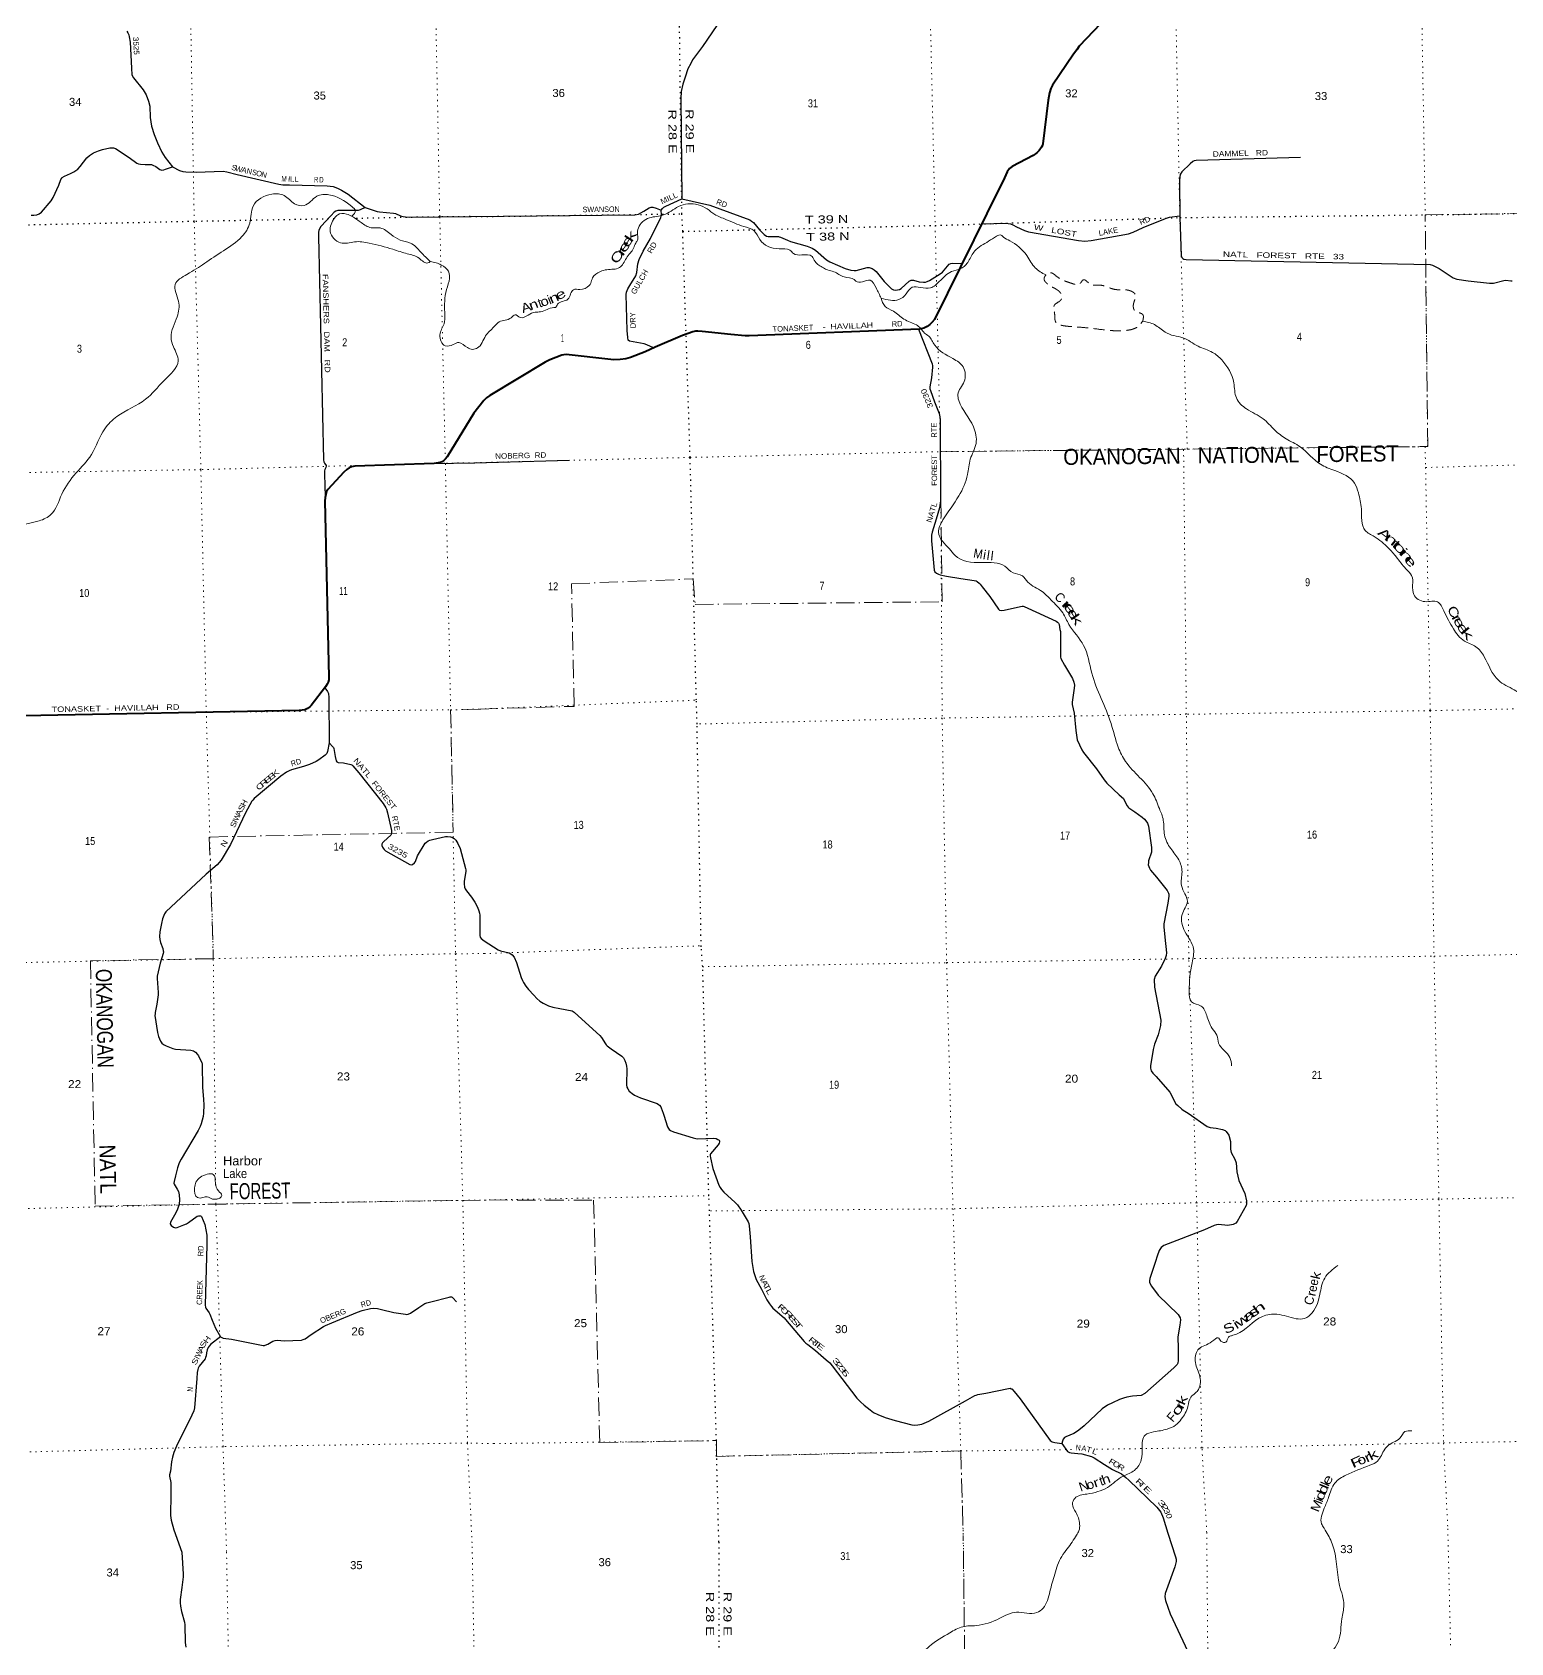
# Model space of a CAD drawing. Header units: feet. Extents: x 242557 to 489137, y 368785 to 557307.
# Drawn here: x 416094 to 448421, y 461478 to 496700 of the extents above; entities that cross this region are included whole.
import ezdxf
from ezdxf.enums import TextEntityAlignment as Align

# ---------------------------------------------------------------- set-up
doc = ezdxf.new("R2010")
doc.units = ezdxf.units.FT
doc.header["$LTSCALE"] = 80
for name, pattern in [('DOT_DASHED', [7.7, 5, -1.2, 0.3, -1.2]), ('DOTTED', [1.5, 0.3, -1.2]), ('MEDIUM_DASHED', [4.5, 3, -1.5])]:
    doc.linetypes.add(name, pattern=pattern)
for name, color, linetype, lineweight in [('26', 7, 'Continuous', 40), ('27', 7, 'Continuous', 25), ('29', 7, 'Continuous', 25), ('30', 7, 'Continuous', 35), ('39', 7, 'Continuous', 13), ('41', 7, 'Continuous', 13), ('44', 7, 'DOT_DASHED', 13), ('6', 7, 'DOTTED', 25), ('7', 7, 'DOTTED', 13)]:
    doc.layers.add(name, color=color, linetype=linetype, lineweight=lineweight)

msp = doc.modelspace()

# ---------------------------------------------------------------- linework, layer by layer
at = {"layer": '26'}
for points in [[(439603.43, 497046.3), (438987.74, 496393.99), (438930.52, 496316.42), (438863.85, 496217.81), (438404.08, 495542.06), (438366.5, 495469.88), (438334.57, 495372.95), (438305.2, 495216.7), (438189.95, 494258.09), (438179.49, 494219.37), (438161.68, 494183.73), (438111.87, 494115.11), (438057.78, 494061.95), (437978.65, 494005.49), (437516.77, 493764.48), (437464.07, 493720.36), (437411.92, 493649.32), (437322.83, 493447.49), (437252.97, 493307.65)], [(437252.97, 493307.65), (435819.51, 490414.39), (435763.11, 490352.01), (435718.58, 490304.49), (435662.4, 490262.45), (435585, 490224.29), (435491.79, 490208.77), (431771.94, 490056.46), (431678.51, 490060.05), (431367.03, 490088.72), (430743.84, 490158.19), (430646.87, 490163.4), (430593.44, 490160.43), (430536.14, 490144.27), (430313.43, 490069.42), (429710.56, 489809.64), (429492.38, 489708.58), (429175.64, 489587.52), (429072.08, 489558.94), (428950.38, 489540.92), (428813.82, 489535.18), (428675.65, 489548.02), (427834.21, 489645.08), (427769.2, 489648.71), (427718.44, 489645.08), (427670.94, 489636.17), (427542.19, 489587.92), (427409.71, 489535.18), (427309.92, 489484.58), (426096.02, 488754.58), (426029.35, 488706.46), (425970.8, 488649.15), (425753.09, 488371.41)], [(425753.09, 488371.41), (425167.58, 487412.89), (425132.61, 487370.87), (425091.37, 487334.46), (425050.53, 487307.39), (425012.98, 487293.06), (424971.61, 487284.35), (424881.41, 487271.41), (423146.83, 487208.48), (423078.4, 487198.29), (423026.11, 487174.97), (422971.71, 487137.29), (422908.07, 487076.76), (422558.79, 486701.28), (422529.7, 486653.62), (422512.28, 486592.61), (422497.04, 486525.07), (422492.83, 486441.75), (422580.37, 482599.44), (422580.87, 482534.79), (422567.81, 482489.04), (422543.86, 482441.11), (422507.88, 482386.37), (422193.3, 481979.22), (422167.34, 481946.24), (422114.91, 481907.33), (422053.95, 481883.36), (421995.16, 481872.47), (421932.07, 481867.15), (415906.16, 481747.19)]]:
    msp.add_lwpolyline(points, dxfattribs=at)
at = {"layer": '29'}
for p, q in [((424839.93, 487265.46), (425773.99, 487286.03)), ((425773.99, 487286.03), (427841.43, 487339.03))]:
    msp.add_line(p, q, dxfattribs=at)
for points in [[(418161.43, 496725.29), (418185.39, 496688.73), (418204.03, 496644.77), (418216.16, 496598.73), (418232.38, 496485.46), (418262.32, 495913.52), (418275.04, 495766.11), (418305.11, 495700.08), (418516.62, 495442.29), (418582.72, 495330.33), (418639.09, 495188.34), (418663.19, 495084.02), (418674.68, 494833.07), (418705.79, 494645.87), (418759.11, 494462.83), (418833.6, 494281.15), (418928.73, 494078.52), (418999.28, 493959.05), (419159.71, 493758.48)], [(431060.96, 496843.3), (430747.72, 496384.07), (430530.66, 496096.05), (430491.86, 496016.98), (430431.26, 495897.12), (430368.65, 495713.1), (430317.65, 495560.82), (430285.95, 495405.93), (430273.97, 495249.85), (430298.55, 493056.27)], [(416074.04, 492702.02), (416126.08, 492696.71), (416194.72, 492703.82), (416244.42, 492727.5), (416297.13, 492766.27), (416508.36, 493014.38), (416552.11, 493083.94), (416679.24, 493356.59), (416722.52, 493477.09), (416739.09, 493509.06), (416752.62, 493524.36), (416798.26, 493555.24), (416934.88, 493607.84), (417006.54, 493647.61), (417089.38, 493702.08), (417146.04, 493760.83), (417285.69, 493950.49), (417345, 494006.41), (417432.57, 494063.25), (417541.22, 494108.64), (417633.75, 494131.94), (417789.96, 494169.83), (417832.56, 494174.57), (417871.54, 494169.5), (417915.4, 494153.25), (418211.41, 493961.46), (418381.78, 493836.2), (418414.79, 493822.86), (418459.76, 493815.76), (418564.26, 493810.4), (418677.5, 493809.18), (418703.54, 493803.91), (418731.95, 493794.44), (418793.76, 493759.46), (418883.42, 493699.71), (418928.39, 493685.5), (418971.14, 493686.99), (419009.24, 493702.11), (419159.71, 493758.48)], [(443820.67, 493956.59), (441543.48, 493895.83), (441500.64, 493886.46), (441472.23, 493872.25), (441410.95, 493824.54), (441230.82, 493644.89), (441195.73, 493589.78), (441183.49, 493540.68), (441177.43, 493451.8), (441185.56, 492657.31), (441214.57, 491806.96), (441230.82, 491771.54), (441249.75, 491752.59), (441273.42, 491738.38), (441324.86, 491732.11), (446657.37, 491619.22), (446712.27, 491603.38), (446852.84, 491529.76), (447161.96, 491328.66), (447238.42, 491300.16), (447485.77, 491262.27), (447952.46, 491210.24), (447997.43, 491209.06), (448044.85, 491212), (448269.61, 491268.27), (448313.07, 491273.68), (448420.44, 491263.54), (448454.22, 491265.9)], [(419159.71, 493758.48), (419316.55, 493677.2), (419384.18, 493656.83), (419453.82, 493644.05), (419677.68, 493639.87), (420265.64, 493659.44), (420346.69, 493648.47), (420578.45, 493585.45), (421488.49, 493375.45), (421574.48, 493364.59), (421719.3, 493358.95), (422542.5, 493341.05), (422675.05, 493325.51), (422772, 493290.11), (422859.66, 493242.62), (422999.16, 493156.15), (423375.04, 492868.06)], [(423375.04, 492868.06), (423266.97, 492814.77), (423219.42, 492803.29), (423063.09, 492799.56), (422842.63, 492804.18), (422776.83, 492803.29), (422729.72, 492789.22), (422696.36, 492767.76), (422628.57, 492693.61), (422405.24, 492450.4), (422373.76, 492401.91), (422362.63, 492365.14), (422355.53, 492329.61), (422354.94, 492235.5), (422465.3, 487351.16), (422471.52, 487307.49), (422487.04, 487276.83), (422518.86, 487226.96), (422521.23, 487208.02), (422511.26, 487180.3), (422489.91, 487137.27), (422483.36, 487108.54), (422483.9, 487035.93), (422496.44, 486537.12)], [(423375.04, 492868.06), (423639.64, 492781.58), (423690.43, 492768.95), (423996.23, 492743.93), (424038.35, 492733.42), (424149.07, 492685.01), (424201.66, 492667.11), (424253.73, 492660), (424337.74, 492653.3), (425670.37, 492666.19)], [(425670.37, 492666.19), (429267.62, 492705.06), (429347.31, 492721.22), (429464.73, 492787.68), (429583.99, 492858.59), (429624.16, 492873.97), (429661.78, 492874.35), (429735.46, 492853.85), (429846.86, 492804.94)], [(429678.84, 489795.97), (429531.92, 489862.68), (429470.94, 489881.29), (429150.44, 489942.1), (429124.84, 489966.89), (429116.95, 490022.43), (429098.62, 490175.92), (429077.5, 490961.58), (429088.94, 491013.69), (429115.37, 491084.73), (429163.73, 491162.84), (429292.34, 491369.67), (429314.18, 491444.71), (429333.14, 491635.58), (429361.51, 491728.91), (429454.72, 491911.09), (429610.72, 492185.23), (429834.88, 492648.87), (429849.06, 492707.02), (429846.86, 492804.94)], [(429846.86, 492804.94), (429875.04, 492845.55), (429905.81, 492873.97), (429946.74, 492895.87), (430298.55, 493056.27)], [(430298.55, 493056.27), (430911.52, 492913.89), (431780.3, 492595.7), (431822.7, 492568.62), (431860.77, 492536.49), (431995.29, 492379.56), (432095.08, 492277.17), (432147.15, 492239.27), (432185.54, 492229.29), (432408.08, 492229.39), (432426.43, 492226.25), (432454.83, 492217.96), (432607.45, 492150.13), (432672.57, 492123.23), (433040.19, 492020.59), (433143.56, 491978.76), (433221.5, 491930.87), (433461.11, 491722.82), (433531.72, 491679.17), (433866.38, 491532.04), (433988.5, 491499.18), (434064.24, 491487.34), (434105.72, 491487.93), (434348.25, 491556.02), (434396.13, 491554.08), (434457.13, 491534.7), (434502.09, 491503.91), (434543.03, 491465.74), (434722.11, 491246.45), (434878.41, 491090.65), (434924.89, 491068.07), (434965.98, 491059.86), (435015.68, 491064.59), (435053.55, 491076.44), (435092.42, 491095.49), (435266.56, 491254.06), (435314.5, 491273.71), (435363.6, 491274.19), (435488.95, 491240.53), (435581.34, 491233.93), (435626.31, 491236.3), (435662.84, 491247.83), (435709.15, 491267.09), (435948.19, 491418.66), (435993.8, 491452.37), (436142.27, 491624.71), (436179.27, 491644.07), (436215.64, 491648.39), (436425.89, 491638.3)], [(436858.37, 492505.84), (437377.97, 492520.38), (437430.49, 492519.26), (437482.19, 492510.41), (437533.93, 492489.14), (437610.55, 492446.01), (437789.73, 492364.35), (437879.47, 492332.83), (438966.25, 492141.42), (439105.46, 492129.15), (439245.43, 492142.59), (440066.37, 492292.57), (440163.42, 492323.69), (440386.54, 492427.04), (440871.07, 492628.87), (440957.93, 492654.28), (441185.25, 492687.25)], [(435468.18, 490204.84), (435768.28, 489447.05), (435780.13, 489403.24), (435780.03, 489375.77), (435757.05, 489138.53), (435720.95, 488944.96), (435720.96, 488903.52), (435730.53, 488864.79), (435818.92, 488619.51), (435925.75, 488358.38), (435941.07, 488288.95), (435947.76, 488231.28), (435955.26, 486451.14), (435931.59, 486294.83), (435858.9, 486047.71), (435771.76, 485768.79), (435756.45, 485698.01), (435756.27, 485574.2), (435811.72, 484935.64), (435829.82, 484901.07), (435865.32, 484871.47), (435907.93, 484844.23), (435944.69, 484830.85), (436082.62, 484805.09), (436396.75, 484756.61)], [(436396.75, 484756.61), (436690.87, 484711.21), (436731.57, 484699.77), (436752.87, 484685.56), (436797.84, 484650.03), (436816.78, 484627.53), (436866.47, 484574.24), (437031.66, 484357.3), (437219.61, 484081.49), (437242.8, 484061.5), (437278.3, 484054.39), (437343.36, 484057.49), (437700.28, 484141.07), (437739.83, 484145.58), (437761.13, 484145.58), (437784.8, 484138.47), (437860.58, 484107.64), (438483, 483819.93), (438510.25, 483799.98), (438532.7, 483774.94), (438544.54, 483744.15), (438565.07, 483641.1), (438572.94, 483597.31), (438575.32, 483031.29), (438582.04, 483005.87), (438665.07, 482855.62), (438834.96, 482569.36), (438868.81, 482488.94), (438880.64, 482422.62), (438878.38, 482357.65), (438833.31, 482044.88), (438834.84, 481998.58), (438873.88, 481811.08), (438913.61, 481429.28), (438940.71, 481227.38), (439039.24, 481007.54), (439076.08, 480950.6), (439364.33, 480591.66), (439531.61, 480347.85), (439588.34, 480280.46), (439859.88, 480025.49)], [(422491.03, 482360.73), (422549.09, 482284.02), (422568.59, 482236.82), (422576.16, 482147.09), (422588.42, 481155.81)], [(422588.42, 481155.81), (422552.02, 480967.97), (422534.47, 480927.82), (422523.62, 480913.5), (422497.59, 480887.45), (422360.31, 480787.97), (422301.54, 480752.02), (422154.4, 480688.5), (422022.74, 480643.88), (421761.51, 480566.53), (421709.44, 480545.22), (421655, 480514.43), (421531.87, 480427.24), (420949.69, 479940.1), (420916.56, 479906.94), (420894.11, 479881.12), (420753.82, 479624.67), (420432.42, 478932.65), (420227.8, 478594.86), (420138.24, 478490.23), (419899.83, 478285.96), (419018.36, 477466.32), (418987.63, 477419.33), (418944.98, 477310), (418921.23, 477207.21), (418885.81, 477023.43), (418878.54, 476922.84), (418881.08, 476857.64), (418895.39, 476791.72), (418949.72, 476658.7), (418959.7, 476613.22), (418961.55, 476590.01), (418956.82, 476549.75), (418894.58, 476338.41), (418826.66, 476058.91), (418822.5, 476008.78), (418847.96, 475696.55), (418848.16, 475645.16), (418821.96, 475444.17), (418781.69, 475263.13), (418779.32, 475234.71), (418778.53, 475196.2), (418832.73, 474821.15), (418857.43, 474738.53), (418902.4, 474634.32), (418930.8, 474591.69), (418961.34, 474563.31), (419023.11, 474532.48), (419172.22, 474473.27), (419226.31, 474458.63), (419564.31, 474440.75), (419617.18, 474424.71), (419664.52, 474391.56), (419704.76, 474346.56), (419726.6, 474315.29), (419801.8, 474164.19), (419806.53, 474145.24), (419811.62, 474113.03), (419817.54, 473627.5), (419841.2, 473360.97), (419844.39, 473240.52), (419842.03, 473062.89), (419830.66, 472988.36), (419787.59, 472828.42), (419766.29, 472771.58), (419723.68, 472684.16), (419347.36, 472055.14), (419309.71, 471971.63), (419271.62, 471865.67), (419228.63, 471686.29), (419198.25, 471567.25), (419193.52, 471529.35), (419197.93, 471507.44), (419264.8, 471401.86), (419290.56, 471344.62), (419305.89, 471271.35), (419314.22, 471162.25), (419308.02, 471069.04), (419273.99, 470960.94), (419237.11, 470879.07), (419119.94, 470677.83), (419110.67, 470637.65), (419129.48, 470607.24), (419181.68, 470568.97), (419226.65, 470554.76), (419263.88, 470560), (419407.59, 470617.24)], [(422588.42, 481155.81), (422670.4, 481075.2), (422679.87, 481056.25), (422690.01, 481032.88), (422715.8, 480859.49), (422736.68, 480767.31), (422756.56, 480745.16), (422781.65, 480731.78), (422902.67, 480718.45), (423060.93, 480686.78), (423084.6, 480674.94), (423106.11, 480656.75), (423232.53, 480506.11), (423768.02, 479829.41), (423823.05, 479740.61), (423839.62, 479705.08), (423865.12, 479629.47), (423945.92, 479238.9), (423948.5, 479182.86), (423941.4, 479156.81), (423931.7, 479143.43), (423780.91, 479004.09), (423754.42, 478974.44), (423739.68, 478944.37), (423740.21, 478910.49), (423749.68, 478877.34), (423763.88, 478853.65), (423788.61, 478826.2), (423818.32, 478799.18), (424353.33, 478498.3), (424379.26, 478492.48), (424410.03, 478501.95), (424453.62, 478537.23), (424471.57, 478563.53), (424521.27, 478688.66), (424687.5, 478961.96), (424717.72, 478989.84), (424753.22, 479013.52), (424786.36, 479027.73), (424849.52, 479046.95), (425127.18, 479109.45), (425173.68, 479111.7), (425238.42, 479105.89), (425281.03, 479091.68), (425321.26, 479068), (425355.22, 479033.26), (425401.74, 478955.51), (425450.01, 478847.43), (425569.78, 478409.59), (425572.15, 478383.54), (425571.4, 478350.62), (425536.65, 478127.75), (425536.55, 478078.58), (425548.48, 478004.6), (425562.68, 477969.07), (425592.37, 477920.11), (425700.27, 477785.19), (425773.33, 477671.84), (425826.16, 477561.69), (425858.54, 477484.74), (425872.74, 477437.37), (425878.27, 477386.93), (425877.47, 476947.11), (425888.11, 476907.57), (425910.61, 476878.42), (425975.33, 476832.35)], [(439859.88, 480025.49), (439952.82, 479938.23), (439970.69, 479908.74), (440035.66, 479784.29), (440052.23, 479755.87), (440070.21, 479736.54), (440200.87, 479651.94), (440360.33, 479533.48), (440411.98, 479487.06), (440442.74, 479451.54), (440475.88, 479399.44), (440496.59, 479337.67), (440565.82, 478873.66), (440566.78, 478802.62), (440563.45, 478765.91), (440501.92, 478578.81), (440497.59, 478542.25), (440494.82, 478493.55), (440504.28, 478458.03), (440518.48, 478420.13), (440546.48, 478373.14), (440674.03, 478221.7), (440909, 477926.34), (440935.04, 477873.05), (440942.14, 477846.99), (440942.14, 477807.92), (440922.78, 477649.5), (440833.27, 477202.81), (440832.82, 477137.76), (440860.28, 476909.56), (440890.08, 476569.28), (440886.08, 476511.31), (440866.41, 476441.39), (440782.11, 476278.63), (440643.93, 476057.72), (440622.37, 475982.16), (440630.73, 475818.37), (440767, 475093.8), (440759.8, 474978.78), (440708.02, 474775.41), (440633.99, 474571.63), (440601.33, 474454.35), (440544.52, 474094.37), (440544.52, 474042.26), (440557.16, 473989.29), (440591.86, 473938.06), (440666.13, 473863.82), (440964.33, 473517.21), (441098.35, 473267.81), (441140.95, 473225.18), (441230.89, 473149.4), (441259.3, 473123.35), (441369.31, 473057.22), (441784.72, 472768.1), (441849.09, 472746.39), (441976.71, 472734.61), (442116.07, 472704.15), (442177.61, 472680.47), (442200.33, 472657.82), (442258.08, 472581), (442290.32, 472442.93), (442291.22, 472273.11), (442309.9, 472200.41), (442390.87, 472052.15), (442414.29, 471974.7), (442431.12, 471777.63), (442474.23, 471588.18), (442605.64, 471305.25), (442641.5, 471143.42), (442646.23, 471077.1), (442637.69, 471038.67), (442436.22, 470688.8), (442409.55, 470655.54), (442348.02, 470622.38), (442237.14, 470602.1), (442030.87, 470622.38), (441988.26, 470620.01), (441937.71, 470602.57), (441726.58, 470509.57), (440838, 470165.29), (440779.11, 470121.47), (440733.86, 470056.34), (440690.67, 469935.63), (440650.33, 469814.22)], [(425975.33, 476832.35), (426282.25, 476629.77), (426332.41, 476607.77), (426523.66, 476564.64), (426559.16, 476546.88), (426588.52, 476521.47), (426627.8, 476474.64), (426681.92, 476353.2), (426783.58, 476027.21), (426810.05, 475960.71), (426833.72, 475918.08), (426890.03, 475839.23)], [(426890.03, 475839.23), (426943.02, 475765.04), (427058.55, 475638.62), (427125.83, 475568.07), (427193.48, 475510.73), (427266.83, 475463.36), (427382.82, 475406.52), (427475.11, 475378.1), (427628.58, 475350.77), (427898.43, 475295.1), (427920.08, 475284.56), (427943.74, 475269.15), (428029.41, 475188.25), (428506.84, 474755.93), (428540.17, 474713.77), (428628.74, 474574.02), (428641.96, 474556.29), (428663.24, 474536.15), (428753.65, 474467.05), (428988.56, 474305.47), (429008.83, 474285.12), (429020.63, 474269.7), (429052.59, 474211.54), (429075.06, 474151.28), (429086.93, 474086.18), (429091.52, 474032.13), (429086.32, 473679.85), (429094, 473630.25), (429112.93, 473588.8), (429148.47, 473542.65), (429172.14, 473516.6), (429210.01, 473490.55), (429259.67, 473456.17), (429395.78, 473396.2), (429755.64, 473269.33), (429789.87, 473250.16), (429808.77, 473233.55), (429835.51, 473199.98), (429846.68, 473179.11), (429886.01, 473061.27), (429900.7, 473017.52)], [(429900.7, 473017.52), (429987.33, 472759.56), (430002.89, 472725.57), (430021.83, 472699.52), (430047.86, 472678.21), (430112.24, 472652.59), (430545, 472521.02), (430606.43, 472505.32), (430646.61, 472501.73), (430996.29, 472511.24), (431049.02, 472504.14), (431085.66, 472486.59), (431098.73, 472478.08), (431110.5, 472468.57), (431117.66, 472452.03), (431119.97, 472435.41), (431112.93, 472404.67), (431089.29, 472371.29), (430926.18, 472171.91), (430916.48, 472158.36), (430914.12, 472144.15), (430916.43, 472127.53), (430927.37, 472086.93), (430977.17, 471853.07), (431103.69, 471485.04), (431131.87, 471434.83), (431162.57, 471390.97), (431217.14, 471329.28), (431465.52, 471106.77), (431512.3, 471055.48), (431594.9, 470935.58), (431744.8, 470685.2), (431759.08, 470648.55), (431767.58, 470594.72), (431789.12, 470356.29), (431824.98, 469816.55), (431863.13, 469598.13), (431921.51, 469423.66), (432035.78, 469209.23), (432156.61, 468979.99), (432213.41, 468889.99), (432258.48, 468830.85), (432289.16, 468797.63), (432532.13, 468580.93), (432566.16, 468546.64), (432973.26, 468069.42), (433011.13, 468033.9), (433051.26, 467999.49), (433217.74, 467873.19), (433455.31, 467667.13), (433529.36, 467599.23), (433586.27, 467533), (434126.55, 466829.57), (434204.01, 466744.35), (434281.99, 466673.2), (434414.53, 466573.73), (434490.39, 466516.99), (434580.21, 466467.16), (434741.28, 466405.67), (434958.9, 466339.27), (435323.38, 466242.16), (435389.65, 466239.79), (435453.82, 466243.12), (435541.12, 466258.74), (435593.33, 466278.97), (435695.1, 466326.33), (436500.46, 466772.73), (436703.25, 466883.79), (436729.39, 466893.56), (436767.12, 466905.29), (436943.26, 466936.85), (437439.49, 467041.25), (437477.16, 467042.66), (437498.6, 467034.49), (437510.29, 467028.45), (437559.78, 466974.68), (437697.56, 466815.33), (438349.59, 465904.56), (438374.32, 465884.65), (438395.47, 465872.69), (438451.4, 465857.88), (438605.48, 465834.45)], [(419407.59, 470617.24), (419464.41, 470639.88), (419510.67, 470666.07), (419697.65, 470805.81), (419727.61, 470818.46), (419773.39, 470817.65), (419789.96, 470808.18), (419798.79, 470797.98), (419867.06, 470623.62), (419912.25, 470392.03), (419915.4, 470348.71), (419910.47, 470183.55), (419877.53, 468859), (419879.89, 468819.92), (419890.41, 468796.86), (419961.31, 468691.37), (419979.3, 468663.6), (420027.27, 468531.13), (420103.55, 468361.02), (420208.52, 468171.4)], [(440650.33, 469814.22), (440527.59, 469444.8), (440520.85, 469390.85), (440525.58, 469357.69), (440564.32, 469277.49), (440714.74, 469081.94), (441147.5, 468660.93), (441191.1, 468580.79), (441197.75, 468540.61), (441185.19, 468424.83), (441144.26, 468169.03), (441149.81, 467916.13), (441151.49, 467651.02), (441140.95, 467593.27), (441126.75, 467564.85), (441054.59, 467491.33), (440416.71, 466932.51), (440336.76, 466884.88), (440148.83, 466869.23), (440023.83, 466847.25), (439950.45, 466827.12), (439862.88, 466795.15), (439713.82, 466727.51), (439607.27, 466676.73), (439487.04, 466595.76), (439093.71, 466222.06), (438977.7, 466127.28), (438928, 466090.56), (438867.39, 466057.94), (438693.69, 465985.18), (438665.29, 465967.41), (438636.46, 465934.2), (438617.95, 465890.44), (438605.48, 465834.45)], [(420208.52, 468171.4), (420271.91, 468136.55), (420454.27, 468116.82), (421146.51, 467978.28), (421169.85, 467979.19), (421186.42, 467983.93), (421242.92, 468009.02), (421354.46, 468071.56), (421407.04, 468090.01), (421456.24, 468095.24), (421605.32, 468082.82), (421981.04, 468098.27), (422019.55, 468108.26), (422059.78, 468127.21), (422194.88, 468218.95), (422462.16, 468395.61), (422504.75, 468416.16), (422644.47, 468477.06), (423203.75, 468709.57), (423307.1, 468745.35), (423489.23, 468787.52), (423562.72, 468795.09), (423640.83, 468787.98), (423732.25, 468767.28), (424000.48, 468701.13), (424253.85, 468661.28), (424286.98, 468660.09), (424315.38, 468666), (424366.67, 468688.01), (424550.08, 468814), (424681.83, 468896.21), (424720.11, 468912.31), (424808.34, 468937.82), (425208.63, 469036.85), (425231.35, 469042.58), (425259.76, 469040.21), (425278.69, 469033.1), (425289.83, 469020.66), (425372.52, 468931.66)], [(420208.52, 468171.4), (420003, 468006.43), (419965.14, 467964.99), (419940.51, 467931.99), (419920.31, 467886.74), (419902.42, 467817.71), (419894.12, 467750.65), (419884.66, 467713.94), (419872.7, 467689.48), (419746.58, 467530.51), (419723.71, 467485.38), (419711.88, 467451.05), (419702.97, 467389.79), (419693.5, 467260.04), (419644.02, 466617.31), (419626.68, 466552.25), (419586.64, 466458.04), (419248.78, 465779.78), (419192.96, 465642.8), (419160.41, 465535.03), (419142.6, 465437.16), (419116.44, 465234.14), (419098.87, 465153.72), (419096.54, 465120.32), (419122.54, 464985.56), (419127.25, 464904.55), (419126.78, 464730.51), (419117.8, 464258.46), (419132.38, 464162), (419193.4, 463947), (419366.99, 463456.17)], [(438605.48, 465834.45), (438731.27, 465664.76), (438769.42, 465642.95), (438807.29, 465633.48), (438956.45, 465620.39), (439043.97, 465609.8), (439250.77, 465551), (439313.79, 465524.54), (439538.45, 465378.26), (439714, 465266.17), (439909.53, 465172.67), (440004.89, 465093.5), (440067.22, 465035.96), (440682.4, 464446.31), (440767, 464330.89), (440821.22, 464212.09), (440922.7, 463875.15)], [(440922.7, 463875.15), (441090.32, 463358.88), (441102.62, 463309.66), (441102.62, 463252.23), (441076.97, 463139.48), (440867.92, 462554.59), (440856.66, 462481.05), (440870.67, 462400.77), (440974.55, 462110.03), (441361.82, 461288.51), (441485.28, 461142.08), (441746.22, 460832.04), (441795.6, 460794.28), (441861, 460774.61), (441971.23, 460770.78), (442279.17, 460763.36)], [(419366.99, 463456.17), (419396.33, 462981.12), (419394.35, 462917.78), (419368.21, 462690.27), (419330.06, 462425.71), (419329.9, 462355.1), (419337.16, 462276.49), (419361.59, 462159.56), (419427.1, 461927.14), (419433.27, 461867.93), (419438.18, 461481.31), (419450.77, 461380.01)]]:
    msp.add_lwpolyline(points, dxfattribs=at)
at = {"layer": '39'}
for points in [[(423082.05, 492674.35), (423158.96, 492798.42), (423080.31, 492887.98), (422581.63, 493145.42), (422315.31, 493111.81), (422040.28, 492907.92), (421831.14, 492948.34), (421605.04, 493128.14), (421335.41, 493159.26), (420923.99, 492898), (420850.54, 492525.98), (420680.52, 492229), (420276.1, 491921.31), (419864.95, 491645.89), (419477.43, 491403.33), (419216.91, 491181.51), (419292.99, 490816.5), (419263.38, 490477.74), (419128.83, 490025.54), (419181.45, 489822.06), (419284.67, 489516.31), (418977.82, 489082.97), (418573.45, 488672.01), (417943.91, 488293.05), (417680.2, 488028.64), (417388.17, 487461.95), (417052.37, 487060.44), (416742.09, 486596.67), (416504.23, 486152.55), (416248.12, 486013.84), (415597.39, 485784.3), (415481.63, 485605.84), (415263.57, 485384.86), (415116.21, 485471.04), (414795.61, 485723.9), (414587.85, 485695.49), (414250.3, 485482.27), (413554.48, 485383.47), (413348.34, 485172.85), (413122.01, 484759.33), (412972.34, 484355.43), (412765.37, 483883.57), (412580.81, 483404.06), (412571.79, 482946.24), (412335.54, 482623.65), (412071.75, 482363.29), (411928.55, 481939.26), (411580.06, 481363.36), (411312.8, 480973.33), (410568.89, 480347.09), (410517.27, 480198.24), (410653.68, 479850.62), (410846.55, 479512.22), (410717, 479315.26), (410419.2, 479137.25), (410213.65, 478695.79), (410083.37, 478535.27), (409771.51, 478150.44), (409547.28, 477631.66), (409101.68, 476956.64), (408847.22, 476734.94), (408821.29, 476313.24), (408857.39, 475925.16), (408874.44, 475477.98), (409003.57, 475190.96), (409027, 475031.45), (408892.4, 474783.77), (408659.35, 474301.27), (408479.24, 473801.6), (408217.52, 473438), (407689.93, 473018.53), (407326.54, 472883.77), (406948.71, 472661.66), (406721.41, 472195.47), (406708.2, 471946.14), (406902.93, 471514.62), (406974.08, 471194.06), (406978.15, 470890.4), (407068.18, 470637.03), (407089.79, 470264.87), (407002.86, 470161.9), (407091.06, 469999.62), (407183.16, 469744.27), (407217.22, 469457.4), (407190.79, 469262.48), (407023.88, 469012.14), (406944.53, 468733.15), (406866.18, 468504.8), (406714.07, 468222.35), (406600.11, 467853.58), (406467.16, 467725.41)], [(425724.16, 489763.84), (425829.61, 489794.59), (426007.64, 490060.62), (426190.39, 490255.96), (426303.64, 490363.57), (426565.14, 490456.62), (426651.64, 490522.71), (426765.37, 490458.21), (426935.25, 490513.32), (427092.7, 490576.05), (427207.62, 490586.53), (427497.56, 490676.61), (427533.77, 490682.05), (427581.66, 490752.74), (427804.23, 490858.47), (427866.36, 490980.33), (427927.78, 491067.74), (428067.17, 491073.08), (428272.26, 491159.91), (428306.62, 491213.88), (428344.81, 491326.72), (428515.57, 491464.9), (428657.63, 491506.79), (428933.1, 491551.77), (429085.08, 491758.07), (429171.75, 491872.77), (429242.73, 491974.72), (429290.95, 492089.98), (429331.14, 492150.25), (429328.69, 492267.61), (429437.19, 492553.26), (429589.67, 492640.1), (429898.87, 492702.57), (430223.72, 492885.12), (430431.91, 492943.72), (430852.86, 492834.29), (431015.14, 492716.97), (431260.17, 492604.84), (431652.43, 492451.78), (431874.4, 492361.05), (432001.21, 492165.42), (432421.67, 491962.8), (432659.5, 491933.43), (432739.27, 491857.51), (432922.41, 491830.09), (433146.33, 491794.12), (433209.08, 491687.16), (433394.58, 491544.41), (433485.24, 491501.3), (433620.27, 491461.92), (433847.12, 491349.1), (434067.93, 491288.7), (434099.47, 491257.5), (434245.7, 491242.85), (434412.3, 491277.58), (434546.28, 491106.53), (434653.82, 490885.86)], [(424797.62, 491682.2), (424588.9, 491893.18), (424364.5, 492089.21), (424136.64, 492155.58), (423942.05, 492277.28), (423700.55, 492418.31), (423506.26, 492424.59), (423287.61, 492535.69), (423092.82, 492667.51), (422964.26, 492723.69), (422773.33, 492707.87), (422706.34, 492634.14), (422607.8, 492344.05), (422835.31, 492093.41), (423142.31, 492115.68), (423464.47, 492087.62), (423978.91, 491951.99), (424294.36, 491854.96), (424551.18, 491756.76), (424747.43, 491653.32), (424795.87, 491682.53)], [(434654.92, 490883.54), (435041.54, 490852.1), (435198.69, 490975.58), (435334.72, 491122.55), (435514.99, 491117.3), (435735.82, 491109.55), (435926.93, 491244.46), (436195.78, 491463.34), (436397.6, 491529.8), (436563.47, 491690.06), (436702.48, 491918.15), (437002.01, 492128.08), (437179.84, 492240.2), (437276.04, 492264.13), (437330.34, 492219.63), (437466.91, 492139.81), (437839.45, 491813.85), (438025.69, 491545.57), (438255.08, 491390.3)], [(425724.16, 489763.84), (425607.76, 489801.29), (425419.4, 489915.01), (425300.96, 489870.15), (425123.49, 489844.36), (425005.48, 490080.98), (425099.72, 490323.81), (425116.12, 490514.48), (425138.57, 491009.01), (425194.02, 491471.8), (425037.56, 491608.43), (424923.28, 491658.82), (424795.38, 491682.62)], [(434653.82, 490885.86), (434739.61, 490704.85), (434921.71, 490598.42), (435152.89, 490425.01), (435424.8, 490297.72), (435512.43, 490228.17), (435601.51, 490120.2), (435695.12, 490052.9), (435825.98, 489857.42), (436225.73, 489560.86), (436447.12, 489378.98), (436469.38, 489059.86), (436332.37, 488779.19), (436351.6, 488646.27), (436672.85, 488073.31), (436729.36, 487704.88), (436602.9, 487359.81), (436544.74, 487027.49), (436354.21, 486558.46), (436005.92, 486034.79), (435911.03, 485763.84), (435993.4, 485566.5), (436147.27, 485404.31), (436266.03, 485261.02), (436856.89, 485099.36), (437359.67, 485019.39), (437538.96, 484880.44), (437743.91, 484811.34), (437862.44, 484674.12), (438175.82, 484467.4), (438364.72, 484288.32), (438626.56, 484000.66), (438759.49, 483750.58), (439082.57, 483289.07), (439259.36, 482684.25), (439681.6, 481584.57), (439839.07, 481062.05), (439998.56, 480752.23), (440596, 480046.06), (440737.85, 479721.4), (440824.4, 479467.52), (440848.84, 479144.44), (440985.57, 478847.93), (441160.85, 478601.5), (441233.57, 478338.99), (441220.8, 478036.76), (441349.35, 477689.31), (441234.87, 477401.4), (441297.52, 477031.18), (441485.9, 476653.62), (441452.92, 476350.61), (441389.92, 475720.41), (441440.97, 475495.55), (441648.87, 475402.25), (441771.95, 475198.38), (441891.98, 474915.4), (441992.78, 474765.35), (442033.75, 474592.76), (442280.57, 474274.14), (442317.73, 474095.33)], [(440374.44, 490381.95), (440630.29, 490304.67), (440863.1, 490141.45), (441056.24, 490063.79), (441252.27, 490016.62), (441585.08, 489830.9), (441901.74, 489697.22), (442102.23, 489532.76), (442366.09, 489032.53), (442421.22, 488700.49), (442642.74, 488461.91), (443004.99, 488246.94), (443257.12, 488001.43), (443507.18, 487810.52), (443815.44, 487631.96), (444259.57, 487251.23), (444571.61, 487114.13), (445006.95, 486839.19), (445087.92, 486625.6), (445153.77, 486277.77), (445238.61, 485803.09), (445435.92, 485668.89), (445744.85, 485419.48), (445918.22, 485223.6), (446128.31, 484966.35), (446253.36, 484817.23), (446299.52, 484401.82), (446542.13, 484247.08), (446821.62, 484239.56), (446954.35, 484048.2), (447165.56, 483655.31), (447406.57, 483383.05), (447660.07, 483261.12), (447842.44, 483041.29), (448149.33, 482526.51), (448495.19, 482316.99), (448773.05, 482086.64), (449043.46, 481679.82), (449316.32, 481368.27), (449645.19, 481020.39), (449768.03, 480769.93)], [(420127.45, 471182.77), (420032.43, 471180.89), (419920.13, 471233.34), (419827.45, 471215.31), (419708.12, 471214.98), (419643.25, 471424.29), (419675.06, 471552.49), (419920.38, 471725.41), (420053.94, 471721.98), (420100.22, 471532.55), (420166.38, 471359.71), (420239.13, 471261.92), (420195.83, 471202.34), (420127.45, 471182.77)], [(444636.77, 469726.82), (444351.82, 469452.64), (444246.02, 469096.22), (444192.8, 468899.77), (444079.21, 468694.93), (443913.97, 468571.14), (443728.03, 468566.05), (443307.54, 468663.35), (442991.74, 468614.81), (442421.82, 468226.43), (442315.82, 468194.02), (442252.33, 468161.21), (442191.6, 468055.61), (442081.51, 468077.72), (442024.19, 468148.43), (441887.79, 468064.22), (441598.38, 467907.33), (441519.26, 467647.11), (441614.03, 467336.84), (441591.77, 467018.04), (441523.99, 466938.49), (441426.13, 466851.72), (441361.1, 466646.71), (441217.87, 466369.86), (441093.35, 466239.53), (440910.57, 466151.53), (440611.47, 466089.45), (440424.03, 466017.46), (440361.46, 465747.75), (440343.42, 465477.72), (440192.28, 465249.16), (439952.22, 465124.54), (439601.54, 464876.19), (439153.85, 464731.47), (438888.39, 464636.24), (438836.59, 464508.7), (438910.04, 464333.3), (438994.72, 464075.3), (438978.12, 463926.83), (438928.09, 463833.46)], [(446257.45, 466111.24), (446106.31, 466095.33), (445998.34, 465955.51), (445854.17, 465862.91), (445665.76, 465709.89), (445507.63, 465452.71), (445341.16, 465361.28), (444815.28, 465144.71), (444577.06, 464971.55), (444437.24, 464658.37), (444343.14, 464419.86), (444285.21, 464081.46), (444335.06, 463994.27), (444366.17, 463940.73)], [(435589.58, 452017.28), (435967.17, 452243.75), (436193.92, 452558.55), (436353.82, 453007.52), (436377.04, 453185.61), (436598.59, 453568.99), (436715.54, 453932.42), (436735.06, 454328.55), (436805.84, 454677.07), (437069.05, 454984.41), (437494, 455274.27), (437793.72, 455570.11), (438382.77, 456537.21), (438615.17, 456757.19), (438880.32, 456949.46), (439213.79, 457397.31), (439720.81, 458084.36), (440160.7, 458683.44), (440570.33, 458924.58), (441086.21, 459088.76), (441683.71, 459318.93), (442439.37, 459624.45), (442863.5, 459724.49), (443162.99, 460034.45), (443655.27, 460519.31), (444243.77, 461042.14), (444651.59, 461509.42), (444727.98, 462003.43), (444771.37, 462301.01), (444679.35, 462729.59), (444518.56, 463643.68), (444366.17, 463940.73)], [(438928.09, 463833.46), (438724.35, 463534.03), (438602.03, 463368.4), (438451.27, 462976.12), (438344.61, 462600.74), (438195.45, 462232.72), (438059.83, 462137.55), (437611.63, 462148.18), (437248.64, 462012.83), (436730.64, 461854.68), (436440.46, 461829.6), (436156.15, 461695.57), (435703.1, 461397.16), (435369.79, 461177.49), (435148.41, 461141.46), (435047.32, 461032.73), (434894.44, 461003.9), (434561.88, 460858.97), (434340.26, 460717.92), (433587.58, 460475.04), (433130.21, 460550.14), (432769.85, 460497.63), (432477, 460272.58), (432335.81, 460029.9), (432111.55, 459806.02), (431902.79, 459501.61), (431623.27, 459204.1), (431309.67, 458655.61), (431127.3, 458579.84), (430755.56, 458603.88), (430211.37, 458562.41), (430012.28, 458401.54), (429746.75, 458231.48), (429397.54, 458116.56), (429071.49, 457945.48), (428833.49, 457460.87), (428765.95, 457039.7), (428970.72, 456865.44), (429610.63, 456498.59), (430075.9, 456195.44), (430200.16, 456007.71), (430158.17, 455746.5), (429931.87, 455286.32), (429857.73, 455016.49), (429750.12, 454697.64), (429598.57, 454470.94), (429531.34, 454269.89), (429369.25, 454069.26), (429123.21, 453939.92), (429023.77, 453853.43), (429020.18, 453588.83), (428940.95, 453381.52), (428823.8, 453268.48), (428683.44, 453188.27)]]:
    msp.add_spline(points, degree=3, dxfattribs=at)
at = {"layer": '39', "linetype": 'MEDIUM_DASHED'}
for points in [[(438256.1, 491392.38), (438216.68, 491311.89), (438300.32, 491187.51), (438596.74, 490947.74), (438590.18, 490854.34), (438448.88, 490739.57), (438448.88, 490526.93), (438471.36, 490361.73), (438697.29, 490273.17), (439019.97, 490247.05), (439393.78, 490206.69), (439997.83, 490177.17), (440271.68, 490264.61), (440374.44, 490381.95)], [(440374.44, 490381.95), (440375.04, 490525.76), (440210.33, 490600.46), (440172, 490756.95), (440212.79, 490961.03), (440088.03, 491049.41), (439771.48, 491073.74), (439444.16, 491168.53), (439216.43, 491198.29), (439077.53, 491286.13), (439001.74, 491204.24), (438803.13, 491212.84), (438504.5, 491351.26), (438345.32, 491440.35), (438256.1, 491392.38)]]:
    msp.add_spline(points, degree=3, dxfattribs=at)
at = {"layer": '44'}
for points in [[(425877.77, 481897.64), (427943.33, 481957.02), (427885.55, 484637.82), (430542.71, 484743.12), (430589.52, 484185.85), (435986.62, 484243.47), (435951.58, 487525.06), (446603.98, 487638.79), (446549.89, 492704.51), (454601.64, 492831.78), (454477.09, 498172.14), (455969.68, 498193.37)], [(425877.77, 481897.64), (425242.98, 481880.27), (425296.44, 479204.73), (419964.75, 479099.69), (420053.42, 476599.61), (420053.42, 476438.76), (417365.24, 476395.01), (417470.3, 471029.76), (426084.54, 471161.83)], [(426084.54, 471161.83), (428369.28, 471155.35), (428502.27, 465857.5), (431052.91, 465899.59), (431057.92, 465555.51), (436394.75, 465672.8), (436450.01, 463786.47)], [(426492.22, 449845.09), (433973.81, 449915.76), (433934.19, 455214.14), (431247.78, 455205.61), (431109.22, 460567.76), (436487.64, 460628.09), (436450.01, 463786.47)]]:
    msp.add_lwpolyline(points, dxfattribs=at)
at = {"layer": '6'}
msp.add_line((425670.37, 492666.19), (430298.57, 492725.98), dxfattribs=at)
for points in [[(431107.88, 463681.76), (431057.92, 465555.51), (431052.91, 465899.59), (430902.14, 470922.22), (430887.41, 471255.8), (430753.42, 476262.87), (430720.55, 476701.07), (430630.26, 481570.08), (430614.44, 482091.96), (430479.07, 487400.72), (430317.17, 492343.94), (430298.57, 492725.98), (430235.75, 497723.62), (430236.81, 498067.94), (430125.48, 503011.07), (430098.12, 503411), (430028.33, 508272.7), (430012.07, 508646.72), (430016.68, 509720.08)], [(430317.17, 492343.94), (435835.6, 492474.26), (441188.92, 492646.13), (446549.89, 492704.51), (451745.62, 492785.96), (451850.67, 492788.2), (456079.26, 492883.03)], [(422695.23, 492617.78), (419636.27, 492560.7), (414258.41, 492444.25), (408942.63, 492359.41), (403671.2, 492281.51), (403606.42, 492284.28), (398306.81, 492199.75), (395267.84, 492150.25)], [(425670.37, 492666.19), (425002.28, 492660.83), (423146.45, 492626.2)], [(431107.88, 463681.76), (431109.22, 460567.76), (431249.94, 455197.56), (431323.5, 449860.56), (431505.6, 444547.66), (431512.77, 439199.41), (431656.44, 433891.9), (431716.54, 428516.28)]]:
    msp.add_lwpolyline(points, dxfattribs=at)
at = {"layer": '7'}
for p, q in [((425877.77, 481897.64), (430614.44, 482091.96)), ((425980.78, 476549.5), (430733.93, 476721.83)), ((426084.54, 471161.83), (430887.41, 471255.8)), ((426187.14, 465834.32), (431052.91, 465899.59)), ((420395.84, 460555.8), (420343.17, 463474.69))]:
    msp.add_line(p, q, dxfattribs=at)
for points in [[(446167.05, 510040.45), (446233.59, 508682.12), (446316.57, 503349.61), (446460.07, 497986.48), (446549.89, 492704.51), (446603.98, 487638.79)], [(435476.19, 509827.05), (435486.79, 508437.17), (435637.31, 503155.32), (435711.99, 497846.26), (435835.6, 492474.26), (435952.7, 487526.18), (435988.86, 481700.35), (436087.3, 476351.7), (436225.43, 470970.14), (436396.77, 465672.88), (436450.01, 463786.47)], [(441347.04, 487583.75), (441184.45, 492655.07), (441083.48, 497956.77), (440966.76, 503254.1), (440824.73, 508578.81), (440814.79, 509932.97)], [(420104.76, 471482.71), (420053.42, 476438.76), (419899.1, 481824.13), (419781.43, 487134.65), (419636.27, 492560.7), (419543.68, 497886.54), (419424.57, 503236.23), (419279, 508569.06), (419224.72, 509512.58)], [(424591.96, 509615.12), (424646.94, 508675.18), (424774.5, 503318.32), (424899.78, 497978.26), (425004.51, 492659.71), (425126.79, 487263.94), (425242.98, 481880.27), (425349.6, 476544.84), (425508.09, 471153.72), (425610.56, 465846.05), (425713.78, 463577.35)], [(425773.99, 487286.03), (430479.07, 487400.72), (435949.35, 487527.3), (441284.2, 487583.63), (441347.04, 487583.75), (446547.07, 487636.69), (446603.98, 487638.79)], [(441773.1, 463892.11), (441668.71, 465741.11), (441553.65, 471101.28), (441380.77, 476438.98), (441327.01, 481783.27), (441267.42, 487583.6)], [(446546.01, 487636.65), (446557.92, 487180.07), (446659.17, 481863.93), (446742.29, 476492.41), (446849.45, 471180.54), (446951.31, 465848.22), (447043.07, 463997.93)], [(425773.99, 487286.03), (425112.29, 487274.47), (419781.43, 487134.65), (414449.55, 487045.43), (409120.67, 486907.68), (403802.98, 486816.72), (398367.87, 486731.54)], [(446557.92, 487180.07), (451857.16, 487328.33), (456192.59, 487391.15)], [(398460.74, 481391.53), (403929.54, 481511.8), (409217.82, 481656.85), (414590.58, 481724.6), (419897.98, 481826.36), (425242.98, 481880.27), (425877.77, 481897.64)], [(456302.79, 482051.05), (451958.08, 481967.62), (446659.17, 481863.93), (441327.01, 481783.27), (435988.86, 481700.35), (430630.26, 481570.08)], [(430753.42, 476262.87), (436087.3, 476351.7), (441380.77, 476438.98), (446742.29, 476492.41), (452091.33, 476608.15), (456412.83, 476718.74)], [(425980.78, 476549.5), (425359.67, 476547.06), (420053.42, 476438.76), (414763.4, 476331.49), (409358.21, 476267.15), (404028.64, 476163.81), (398559.44, 476063.78)], [(456522.73, 471392.91), (452202.99, 471284.3), (446849.45, 471180.54), (441553.65, 471101.28), (436225.43, 470970.14), (430902.14, 470922.22)], [(395651.57, 470693.44), (398660.44, 470721.9), (404143.83, 470820.19), (409468.03, 470889), (414808.64, 470945.99), (420103.67, 471071.6), (425514.78, 471152.6), (426084.54, 471161.83)], [(420343.17, 463474.69), (420266.35, 465766.72), (420109.25, 471074.95), (420108.7, 471125.18)], [(439360.09, 465711.21), (441668.71, 465741.11), (446951.31, 465848.22), (452284.73, 465949.18), (456632.93, 466053)], [(426187.14, 465834.32), (425610.56, 465846.05), (420266.35, 465766.72), (414959.83, 465623.33), (409629.97, 465534.15), (404257.61, 465446.16), (398816.84, 465340.62), (395747.96, 465302.77)], [(431057.92, 465555.51), (436394.75, 465672.8), (438866.31, 465704.81)], [(441773.1, 463892.11), (441801.27, 460701.46), (441896.39, 455401.2), (441932.56, 450008.99), (442077, 444657.05), (442181.13, 439302.39), (442286.55, 433990.18), (442420.49, 428662.3)], [(447535.75, 442560.19), (447493.58, 444728.15), (447359.47, 450066.12), (447218.68, 455440.36), (447122.13, 460706.24), (447043.07, 463997.93)], [(425713.78, 463577.35), (425765.52, 460496.79), (425851.06, 455094.94), (425954.29, 449832.6), (426041.77, 444452.98), (426139.1, 439146.16), (426204.48, 433730.08), (426363.94, 428372.84)], [(436450.01, 463786.47), (436487.64, 460628.09), (436594.13, 455253.27), (436657.37, 449930.23), (436842.25, 444572.92), (436898.98, 439276.04), (437027.53, 433909.68), (437090.86, 428580.58)]]:
    msp.add_lwpolyline(points, dxfattribs=at)

# ---------------------------------------------------------------- texts
at = {"layer": '27'}
msp.add_text('TONASKET', height=120, rotation=2.345, dxfattribs=at).set_placement((432282.25, 490147.08))
for s, rotation, width, p in [('-  HAVILLAH', 2.345, 1.2, (433377.93, 490192.54)), ('RD', 2.345, 0.85, (434889.36, 490258.48)), ('TONASKET  -  HAVILLAH   RD', 1.14, 1.25, (416518.27, 481829.39))]:
    msp.add_text(s, height=120, rotation=rotation, dxfattribs=dict(at, width=width)).set_placement(p)
at = {"layer": '30'}
for s, rotation, width, p in [('3525', 272.997, 1.1, (418307.79, 496398.78)), ('DAMMEL   RD', 1.528, 1.15, (442510.3, 493991.65)), ('W', 344.788, 0.8, (420599.86, 493652.17)), ('N', 347.006, 0.9, (420829.29, 493599.4)), ('S', 347.006, 0.95, (420940.28, 493573.8)), ('O', 347.006, 0.85, (421042.21, 493549.92)), ('N', 347.006, 0.9, (421153.14, 493523.76)), ('M', 357.77, 0.7, (421597.88, 493433.73)), ('L', 358.754, 0.8, (421776.65, 493428.18)), ('L', 358.754, 0.8, (421875.86, 493423.45)), ('R', 358.754, 0.65, (422302.11, 493416.29)), ('D', 358.754, 0.65, (422416.47, 493413.81)), ('MILL', 24.51, 1.1, (430042.06, 493016.27)), ('SWANSON', 0.619, 0.95, (428533.15, 492767.13)), ('W   LOST', 350.011, 1.35, (438456, 492302.36)), ('LAKE', 10.353, 1.05, (439634.2, 492284.78)), ('RD', 60.358, 1.1, (429698.14, 491959.81)), ('NATL   FOREST   RTE   33', 358.787, 1.35, (443449.63, 491757.14)), ('FANSHERS   DAM   RD', 271.294, 1.25, (422467.98, 490331.2)), ('GULCH', 60.126, 1.05, (429425.52, 491211.47)), ('DRY', 91.54, 0.9, (429285.2, 490401.99)), ('3230', 112.25, 1.25, (435710.15, 488713.36)), ('NOBERG  RD', 1.468, 1.1, (426775.82, 487381.74)), ('NATL', 72.65, 1.1, (435819.3, 486181.36)), ('R', 16.494, 0.95, (421823.52, 480657.89)), ('D', 16.494, 0.95, (421933.2, 480690.37)), ('NATL', 310.004, 1.25, (423272.83, 480569.22)), ('E', 39.921, 1.65, (421283.52, 480310.7)), ('E', 39.921, 1.65, (421366.9, 480380.47)), ('K', 39.921, 1.6, (421448.1, 480448.42)), ('C', 39.921, 1.5, (421108.43, 480164.2)), ('R', 39.921, 1.5, (421196.16, 480237.6)), ('FOREST', 308.355, 1.15, (423739.61, 479977.35)), ('S', 61.319, 1.3, (420722.16, 479711.82)), ('H', 61.319, 1.15, (420780.43, 479819.16)), ('S', 65.088, 1.2, (420548.87, 479349.56)), ('W', 65.088, 0.95, (420619.73, 479506.53)), ('A', 65.088, 1.25, (420669.72, 479609.8)), ('N', 58.794, 1.25, (420342.86, 478925.5)), ('3235', 330.647, 1.3, (424059.78, 478743.7)), ('RD', 88.575, 0.85, (419837.05, 470046.63)), ('N', 291.501, 1.05, (432001.11, 469434.76)), ('CREEK', 88.575, 0.95, (419814.41, 469136.55)), ('A', 298.053, 1.35, (432060.73, 469314.51)), ('T', 298.053, 1.45, (432104.47, 469229.17)), ('L', 297.793, 1.45, (432157.08, 469129.24)), ('RD', 15.036, 0.95, (423404.84, 468839.13)), ('F', 318.271, 1.8, (432440.71, 468760.03)), ('O', 311.271, 1.5, (432498.05, 468699.11)), ('R', 316.271, 1.65, (432596.38, 468616.89)), ('E', 310.466, 1.65, (432669.9, 468531.74)), ('S', 310.466, 1.65, (432733.36, 468458.51)), ('T', 310.466, 1.85, (432802.02, 468381.54)), ('H', 54.754, 1.3, (419964.2, 468076.77)), ('R', 319.388, 1.55, (433120.56, 468032.27)), ('T', 322.814, 1.75, (433206.4, 467969.66)), ('W', 65.943, 0.95, (419789.73, 467780.4)), ('A', 63.944, 1.3, (419840.4, 467880.46)), ('S', 65.567, 1.2, (419888.42, 467984.52)), ('E', 322.063, 1.55, (433293.95, 467903.09)), ('S', 59.573, 1.35, (419705.23, 467598.41)), ('3', 310.672, 1.9, (433629.1, 467590.55)), ('2', 307.527, 1.8, (433695.09, 467506.24)), ('3', 307.527, 1.8, (433761.31, 467420.02)), ('5', 307.527, 1.8, (433827.53, 467333.8)), ('N', 85.598, 0.7, (419604.63, 467017.48)), ('N', 354.985, 0.75, (438959.3, 465686)), ('A', 350.101, 0.95, (439079.46, 465671.14)), ('T', 344.128, 1.15, (439182.29, 465643.24)), ('L', 337.224, 1.3, (439305.54, 465603.92)), ('F', 327.441, 1.5, (439674.53, 465379.77)), ('O', 329.443, 1.2, (439767.82, 465327.13)), ('R', 329.443, 1.25, (439874.49, 465262.18)), ('R', 316.214, 1.65, (440270.67, 464937.92)), ('E', 316.214, 1.75, (440438.21, 464777.33)), ('3', 316.214, 2.05, (440750.1, 464478.38)), ('2', 306.24, 1.75, (440808.54, 464401.25)), ('3', 294.532, 1.35, (440848.27, 464326.25)), ('0', 286.761, 1.25, (440894.09, 464231.91))]:
    msp.add_text(s, height=120, rotation=rotation, dxfattribs=dict(at, width=width)).set_placement(p, align=Align.CENTER)
for s, rotation, p in [('S', 344.788, (420494.02, 493679.44)), ('A', 347.006, (420715.98, 493625.56)), ('I', 357.77, (421709.76, 493429.65)), ('RD', 339.885, (431150.13, 492901.04)), ('RD', 22.614, (440441.77, 492525.88)), ('RTE', 90.241, (435872.3, 487997.61)), ('FOREST', 90.241, (435877.84, 487116.58)), ('I', 65.088, (420581.53, 479419.89)), ('RTE', 281.688, (423989.07, 479387.68)), ('OBERG', 22.574, (422692.48, 468572.83)), ('I', 61.573, (419748.75, 467686.41)), ('T', 316.214, (440319.64, 464890.98))]:
    msp.add_text(s, height=120, rotation=rotation, dxfattribs=at).set_placement(p, align=Align.CENTER)
at = {"layer": '41'}
for s, rotation, width, p in [('e', 54.117, 1.7, (429117.05, 491957.21)), ('e', 57.516, 1.55, (429182.09, 492071.21)), ('k', 57.235, 1.75, (429262.21, 492189.16)), ('C', 54.637, 1.45, (428955.7, 491726.06)), ('r', 52.904, 1.9, (429052.43, 491850.74)), ('e', 30.341, 1.5, (427690.71, 490882.2)), ('A', 19.136, 1.2, (426922.05, 490590.13)), ('n', 21.007, 1.35, (427087.26, 490653.15)), ('t', 18.41, 1.05, (427223.96, 490686.48)), ('o', 19.709, 1.2, (427324.21, 490720.24)), ('n', 23.81, 1.4, (427538.05, 490801.1)), ('A', 322.922, 1.65, (445607.06, 485641.97)), ('n', 321.2, 1.9, (445747.01, 485532.63)), ('M', 350.817, 0.9, (436760.15, 485196.04)), ('t', 317.302, 1.9, (445856.19, 485425.6)), ('o', 313.832, 2, (445925.83, 485353.3)), ('i', 313.189, 1.85, (446000.62, 485263.24)), ('n', 312.266, 2.05, (446067.76, 485189.77)), ('e', 309.21, 1.8, (446151.21, 485070.01)), ('r', 314.267, 2.25, (438647.32, 484109.16)), ('e', 308.831, 1.8, (438707.33, 484032.3)), ('e', 302.48, 1.55, (438768.66, 483928.95)), ('k', 304.068, 1.8, (438846.59, 483803.01)), ('C', 297.861, 1.3, (447081.07, 483979.65)), ('r', 297.861, 1.6, (447151.73, 483845.99)), ('e', 299.801, 1.5, (447207.73, 483742.68)), ('e', 304.464, 1.65, (447291.96, 483608.04)), ('k', 309.389, 2.05, (447390.16, 483485.54)), ('k', 76.724, 1.2, (444257.1, 469489)), ('r', 77.738, 1.15, (444154.94, 469092.82)), ('e', 80.295, 0.95, (444179.61, 469210.75)), ('e', 80.295, 0.95, (444206.39, 469347.86)), ('h', 35.188, 1.75, (442973.87, 468721.19)), ('S', 23.251, 1.35, (442294.17, 468273.16)), ('i', 30.835, 1.35, (442460.74, 468351.75)), ('w', 34.68, 1.6, (442606.74, 468458.43)), ('a', 37.94, 1.85, (442746.24, 468557.9)), ('s', 32.541, 1.8, (442849.52, 468630.82)), ('k', 64.953, 1.5, (441323.04, 466744.48)), ('r', 61.962, 1.6, (441279.37, 466631.86)), ('o', 54.458, 1.65, (441208.04, 466518.34)), ('k', 26.673, 1.55, (445450.77, 465504.07)), ('F', 24.315, 1.65, (445089.75, 465346.28)), ('o', 23.067, 1.25, (445195.82, 465391.33)), ('r', 25.873, 1.5, (445333.79, 465445.12)), ('N', 18.121, 1.1, (439115.66, 464813)), ('o', 17.354, 1.1, (439254.19, 464846.65)), ('r', 18.302, 1.3, (439384.14, 464888.4)), ('h', 19.671, 1.25, (439603.03, 464961.69)), ('d', 68.053, 1.45, (444409.4, 464803.05)), ('e', 61.865, 1.45, (444498.01, 464995.27)), ('M', 68.039, 1.15, (444264.46, 464438.66)), ('d', 68.088, 1.45, (444349.32, 464667.37))]:
    msp.add_text(s, height=200, rotation=rotation, dxfattribs=dict(at, width=width)).set_placement(p, align=Align.CENTER)
for s, rotation, p in [('i', 21.81, (427436.11, 490754.02)), ('i', 350.642, (436901.4, 485173.1)), ('l', 351.642, (436983.59, 485159.74)), ('l', 353.26, (437069.24, 485148.57)), ('C', 314.267, (438494.14, 484268.61)), ('C', 73.68, (444109.15, 468936.6)), ('F', 50.442, (441084.6, 466351.6)), ('t', 17.302, (439495.47, 464921.85)), ('l', 66.323, (444451.45, 464910.35)), ('i', 68.851, (444315.04, 464568.95))]:
    msp.add_text(s, height=200, rotation=rotation, dxfattribs=at).set_placement(p, align=Align.CENTER)
for s, width, p in [('Harbor', 1.05, (420265.58, 471918.24)), ('Lake', 0.9, (420270.04, 471641.22))]:
    msp.add_text(s, height=200, dxfattribs=dict(at, width=width)).set_placement(p)
at = {"layer": '44'}
for s, rotation, width, p in [('OKANOGAN   NATIONAL   FOREST', 0.627, 0.95, (438638.32, 487235.85)), ('OKANOGAN', 271.122, 0.8, (417482.34, 476212.11)), ('NATL', 271.122, 0.9, (417562.72, 472369.55)), ('FOREST', 0.878, 0.7, (420412.87, 471175.6))]:
    msp.add_text(s, height=350, rotation=rotation, dxfattribs=dict(at, width=width)).set_placement(p)
at = {"layer": '6', "width": 1.35}
for s, rotation, p in [('R 28 E', 270.642, (430001.67, 495007.58)), ('R 29 E', 270.642, (430376.65, 495015.95)), ('T 39 N', 1.353, (432990.05, 492508.88)), ('T 38 N', 1.353, (433019.15, 492132.67)), ('R 28 E', 270.025, (430828.69, 462594.88)), ('R 29 E', 270.025, (431208.35, 462595.07))]:
    msp.add_text(s, height=175, rotation=rotation, dxfattribs=at).set_placement(p)
at = {"layer": '7'}
for s, width, p in [('34', 1.05, (416898.45, 495089.02)), ('35', 1.05, (422244.1, 495227.81)), ('36', 1.05, (427466.9, 495283.5)), ('31', 0.85, (433052.76, 495056.39)), ('32', 1.05, (438677.91, 495275.47)), ('33', 1.05, (444135.66, 495216.2)), ('2', 0.85, (422871.11, 489831.41)), ('1', 0.4, (427654.58, 489923.59)), ('6', 0.85, (433005.86, 489775.57)), ('5', 0.85, (438489.54, 489883.8)), ('4', 0.85, (443743.28, 489952.03)), ('3', 0.85, (417071.68, 489690.81)), ('12', 0.85, (427372.51, 484493.57)), ('7', 0.85, (433306.45, 484506.43)), ('8', 0.85, (438784.55, 484601.63)), ('9', 0.85, (443923.08, 484583.52)), ('10', 0.85, (417121.31, 484347.92)), ('11', 0.65, (422805.33, 484394.17)), ('13', 0.85, (427930.48, 479277.3)), ('15', 0.85, (417250.92, 478924.62)), ('18', 0.85, (433373.17, 478848.39)), ('17', 0.85, (438565.62, 479044.62)), ('16', 0.85, (443964.55, 479065.32)), ('14', 0.85, (422683.01, 478802.6)), ('22', 1.1, (416878.19, 473608.31)), ('23', 1.1, (422755.91, 473775.91)), ('24', 1.1, (427959.43, 473763.83)), ('19', 0.85, (433515.56, 473594.22)), ('20', 1.1, (438674.68, 473727.4)), ('21', 0.85, (444071.67, 473810.04)), ('25', 1.1, (427939.04, 468380.4)), ('29', 1.1, (438930.97, 468371.25)), ('28', 1.1, (444317.98, 468417.27)), ('27', 1.1, (417521.3, 468205.17)), ('26', 1.1, (423069.48, 468199.44)), ('30', 1.05, (433646.41, 468249.57)), ('32', 1.05, (439034.86, 463352.48)), ('33', 1.05, (444691.48, 463438.97)), ('35', 1.05, (423044.88, 463088.25)), ('36', 1.05, (428474.68, 463153.49)), ('31', 0.85, (433761.93, 463286.92)), ('34', 1.05, (417717.19, 462928.04))]:
    msp.add_text(s, height=175, dxfattribs=dict(at, width=width)).set_placement(p)

doc.saveas('drawing.dxf')
